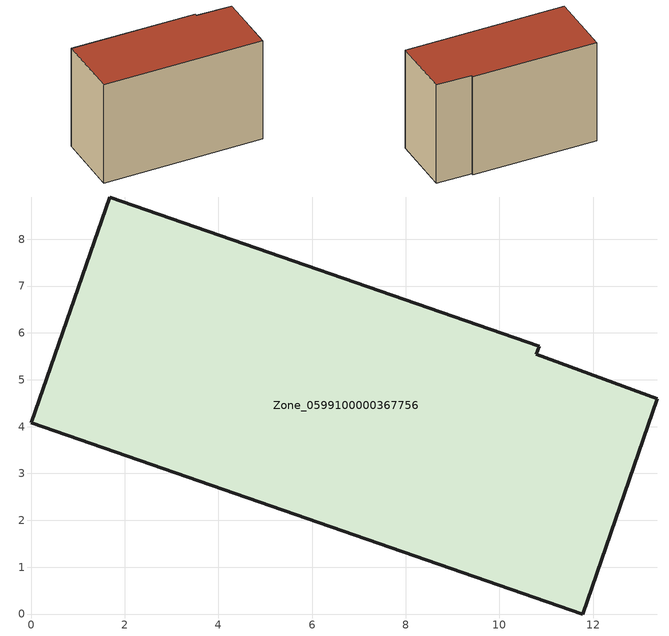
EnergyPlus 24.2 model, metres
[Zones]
Zone_0599100000367756
 floor ground (C_G): 10.85,5.72 10.78,5.55 13.37,4.6 11.78,0 0,4.09 1.68,8.9 z0
 wall outside (C_F): 10.85,5.72 1.68,8.9 0,4.09 11.78,0 13.37,4.6 10.78,5.55 10.85,5.72 z0:8.34
 roof outside (C_R): 10.78,5.55 10.85,5.72 1.68,8.9 0,4.09 11.78,0 13.37,4.6 z8.34
[BUILDING]
Pand.0599100000367756: North Axis=0; Terrain=City; Loads Convergence Tolerance Value=0.04; Temperature Convergence Tolerance Value=0.4; Solar Distribution=FullExterior; Maximum Number of Warmup Days=25; Minimum Number of Warmup Days=1
[Site:Location]
Rotterdam.The.Hague.AP_ZH_NLD Design_Conditions: Latitude=51.96; Longitude=4.45; Time Zone=1; Elevation=-4.5
[SITE:GROUNDTEMPERATURE:BUILDINGSURFACE]
18, 18, 18, 18, 18, 18, 18, 18, 18, 18, 18, 18
[MATERIAL] Thermal Absorptance=0.9; Solar Absorptance=0.7; Visible Absorptance=0.7
Name | Roughness | Thickness | Conductivity | Density | Specific Heat
G.TI.1992-2005 | MediumSmooth | 0.15 | 0.06 | 540 | 1210
F.TI.1992-2005 | Rough | 0.3 | 0.12 | 1920 | 840
R.TI.1992-2005 | MediumRough | 0.2 | 0.08 | 1500 | 1000
[CONSTRUCTION]
C_G: G.TI.1992-2005
C_F: F.TI.1992-2005
C_R: R.TI.1992-2005
[ZONE]
Zone_0599100000367756: Type=1; Multiplier=1; Ceiling Height=Autocalculate; Volume=Autocalculate; Floor Area=autocalculate; Part of Total Floor Area=Yes
[ZONEINFILTRATION:DESIGNFLOWRATE]
Infil_Zone_0599100000367756: Zone or ZoneList or Space or SpaceList=Zone_0599100000367756; Schedule=AlwaysOn; Design Flow Rate Calculation Method=Flow/Area; Flow Rate per Floor Area=0.0015; Constant Term Coefficient=1; Temperature Term Coefficient=0; Velocity Term Coefficient=0; Velocity Squared Term Coefficient=0
[HVACTEMPLATE:ZONE:IDEALLOADSAIRSYSTEM]
Zone_0599100000367756: Maximum Heating Supply Air Temperature=50; Minimum Cooling Supply Air Temperature=13; Maximum Heating Supply Air Humidity Ratio=0.0156; Minimum Cooling Supply Air Humidity Ratio=0.0077; Heating Limit=NoLimit; Cooling Limit=NoLimit; Dehumidification Control Type=ConstantSensibleHeatRatio; Cooling Sensible Heat Ratio=0.7; Dehumidification Setpoint=60; Humidification Control Type=None; Humidification Setpoint=30; Outdoor Air Method=None; Outdoor Air Flow Rate per Person=0.00944; Outdoor Air Flow Rate per Zone Floor Area=0; Outdoor Air Flow Rate per Zone=0; Demand Controlled Ventilation Type=None; Outdoor Air Economizer Type=NoEconomizer; Heat Recovery Type=None; Sensible Heat Recovery Effectiveness=0.7; Latent Heat Recovery Effectiveness=0.65
[ZONECONTROL:THERMOSTAT]
ThermostatControl_Zone_0599100000367756: Zone or ZoneList=Zone_0599100000367756; Control Type Schedule=DualSetpointControlType; Control 1=Thermostat_Zone_0599100000367756; Temperature Difference Between Cutout And Setpoint=0
[THERMOSTATSETPOINT:DUALSETPOINT]
Thermostat_Zone_0599100000367756: Heating Setpoint Temperature Schedule=HeatingSetpoint_Zone_0599100000367756; Cooling Setpoint Temperature Schedule=CoolingSetpoint_Zone_0599100000367756
[SCHEDULE:COMPACT]
HeatingSetpoint_Zone_0599100000367756: Through: 12/31, For: AllDays, Until: 24:00, 21
CoolingSetpoint_Zone_0599100000367756: Through: 12/31, For: AllDays, Until: 24:00, 24
DualSetpointControlType: Through: 12/31, For: AllDays, Until: 24:00, 4
AlwaysOn: Through: 12/31, For: AllDays, Until: 24:00, 1
